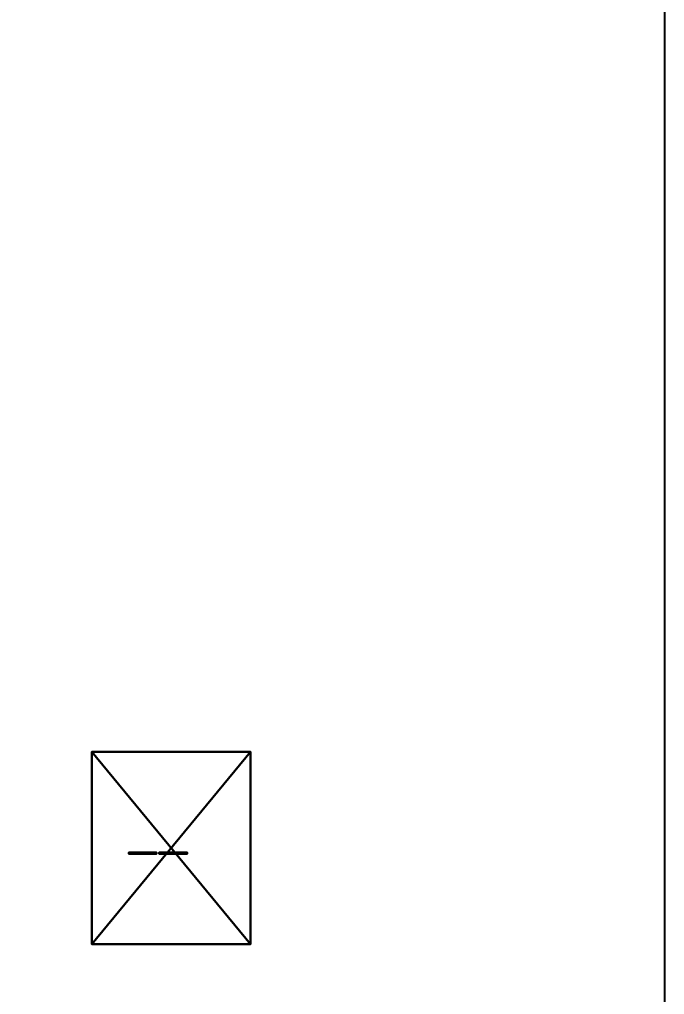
# Model space of a CAD drawing. Extents: x -4.3 to 2.7, y -5.9 to 5.2.
# Drawn here: x 1.785 to 2.7, y -1.708 to -0.324 of the extents above; entities that cross this region are included whole.
import ezdxf

# ---------------------------------------------------------------- set-up
doc = ezdxf.new("R2010")
doc.units = 0
doc.header["$LTSCALE"] = 0.0254
doc.layers.get('0').update_dxf_attribs({"linetype": 'CONTINUOUS'})
doc.layers.get('DEFPOINTS').update_dxf_attribs({"linetype": 'CONTINUOUS'})
doc.layers.add('L__LOW_', color=36, linetype='CONTINUOUS')
doc.layers.add('ROOM', color=252, linetype='CONTINUOUS')
doc.styles.add('TAHOMA', font='')
doc.styles.get('TAHOMA').set_extended_font_data('Tahoma')
doc.dimstyles.new('DIMSTYLE1', dxfattribs={"dimtxt": 0.211521, "dimasz": 0.0127, "dimexe": 0.0127, "dimexo": 0.0127, "dimgap": 0.00254, "dimtad": 0, "dimtih": 1, "dimtoh": 1, "dimdec": 3, "dimzin": 0, "dimtxsty": 'TAHOMA', "dimblk": 'ARCHTICK', "dimcen": 0.09, "dimazin": 3, "dimtfac": 1, "dimtdec": 4, "dimtofl": 0, "dimtmove": 0, "dimatfit": 3, "dimtolj": 1, "dimtzin": 0})

# ---------------------------------------------------------------- blocks, each defined once
blk = doc.blocks.new('GROUPE77_1')
at = {"color": 0}
for p, q in [((0.0427, 0.0204), (0.0668, 0.0556)), ((0.0427, 0.0204, 0.002), (0.0668, 0.0556, 0.002)), ((0.0427, 0.0204), (0.0668, 0.0556)), ((0.0427, 0.0204, 0.002), (0.0668, 0.0556, 0.002)), ((0.0668, 0.0556), (0.0757, 0.0556)), ((0.0668, 0.0556, 0.002), (0.0757, 0.0556, 0.002)), ((0.0668, 0.0556), (0.0668, 0.0556, 0.002)), ((0.0668, 0.0556), (0.0757, 0.0556)), ((0.0668, 0.0556), (0.0668, 0.0556, 0.002)), ((0.0668, 0.0556, 0.002), (0.0757, 0.0556, 0.002)), ((0.0757, 0.0556), (0.0757, 0.0205)), ((0.0757, 0.0556, 0.002), (0.0757, 0.0205, 0.002)), ((0.0757, 0.0556), (0.0757, 0.0556, 0.002)), ((0.0757, 0.0556), (0.0757, 0.0205)), ((0.0757, 0.0556), (0.0757, 0.0556, 0.002)), ((0.0757, 0.0556, 0.002), (0.0757, 0.0205, 0.002)), ((0, 0), (0, 0.0549)), ((0, 0.0549), (0.0112, 0.0549)), ((0, 0, 0.002), (0, 0.0549, 0.002)), ((0, 0.0549, 0.002), (0.0112, 0.0549, 0.002)), ((0, 0), (0, 0.0549)), ((0, 0, 0.002), (0, 0.0549, 0.002)), ((0, 0.0549), (0, 0.0549, 0.002)), ((0, 0.0549), (0.0112, 0.0549)), ((0, 0.0549), (0, 0.0549, 0.002)), ((0, 0.0549, 0.002), (0.0112, 0.0549, 0.002)), ((0.0112, 0.0549), (0.0112, 0.0093)), ((0.0112, 0.0549, 0.002), (0.0112, 0.0093, 0.002)), ((0.0112, 0.0549), (0.0112, 0.0549, 0.002)), ((0.0112, 0.0549), (0.0112, 0.0093)), ((0.0112, 0.0549), (0.0112, 0.0549, 0.002)), ((0.0112, 0.0549, 0.002), (0.0112, 0.0093, 0.002)), ((0.0654, 0.0394), (0.0527, 0.0205)), ((0.0654, 0.0394, 0.002), (0.0527, 0.0205, 0.002)), ((0.0654, 0.0394), (0.0527, 0.0205)), ((0.0654, 0.0394, 0.002), (0.0527, 0.0205, 0.002)), ((0.0654, 0.0205), (0.0654, 0.0394)), ((0.0654, 0.0205, 0.002), (0.0654, 0.0394, 0.002)), ((0.0654, 0.0205), (0.0654, 0.0394)), ((0.0654, 0.0205, 0.002), (0.0654, 0.0394, 0.002)), ((0.0654, 0.0394), (0.0654, 0.0394, 0.002)), ((0.0654, 0.0394), (0.0654, 0.0394, 0.002)), ((0.0427, 0.0111), (0.0427, 0.0204)), ((0.0427, 0.0111, 0.002), (0.0427, 0.0204, 0.002)), ((0.0427, 0.0111), (0.0427, 0.0204)), ((0.0427, 0.0111, 0.002), (0.0427, 0.0204, 0.002)), ((0.0427, 0.0204), (0.0427, 0.0204, 0.002)), ((0.0427, 0.0204), (0.0427, 0.0204, 0.002)), ((0.0527, 0.0205), (0.0654, 0.0205)), ((0.0527, 0.0205, 0.002), (0.0654, 0.0205, 0.002)), ((0.0527, 0.0205), (0.0527, 0.0205, 0.002)), ((0.0527, 0.0205), (0.0654, 0.0205)), ((0.0527, 0.0205), (0.0527, 0.0205, 0.002)), ((0.0527, 0.0205, 0.002), (0.0654, 0.0205, 0.002)), ((0.0654, 0.0205), (0.0654, 0.0205, 0.002)), ((0.0654, 0.0205), (0.0654, 0.0205, 0.002)), ((0.0757, 0.0205), (0.0825, 0.0205)), ((0.0757, 0.0205, 0.002), (0.0825, 0.0205, 0.002)), ((0.0757, 0.0205), (0.0757, 0.0205, 0.002)), ((0.0757, 0.0205), (0.0825, 0.0205)), ((0.0757, 0.0205), (0.0757, 0.0205, 0.002)), ((0.0757, 0.0205, 0.002), (0.0825, 0.0205, 0.002)), ((0.0825, 0.0205), (0.0825, 0.0111)), ((0.0825, 0.0205, 0.002), (0.0825, 0.0111, 0.002)), ((0.0825, 0.0205), (0.0825, 0.0205, 0.002)), ((0.0825, 0.0205), (0.0825, 0.0111)), ((0.0825, 0.0205), (0.0825, 0.0205, 0.002)), ((0.0825, 0.0205, 0.002), (0.0825, 0.0111, 0.002)), ((0.039, 0), (0, 0)), ((0.039, 0, 0.002), (0, 0, 0.002)), ((0, 0), (0, 0, 0.002)), ((0.039, 0), (0, 0)), ((0.039, 0, 0.002), (0, 0, 0.002)), ((0, 0), (0, 0, 0.002)), ((0.0112, 0.0093), (0.039, 0.0093)), ((0.0112, 0.0093, 0.002), (0.039, 0.0093, 0.002)), ((0.0112, 0.0093), (0.0112, 0.0093, 0.002)), ((0.0112, 0.0093), (0.039, 0.0093)), ((0.0112, 0.0093), (0.0112, 0.0093, 0.002)), ((0.0112, 0.0093, 0.002), (0.039, 0.0093, 0.002)), ((0.039, 0.0093), (0.039, 0)), ((0.039, 0.0093, 0.002), (0.039, 0, 0.002)), ((0.039, 0.0093), (0.039, 0.0093, 0.002)), ((0.039, 0.0093), (0.039, 0)), ((0.039, 0.0093), (0.039, 0.0093, 0.002)), ((0.039, 0.0093, 0.002), (0.039, 0, 0.002)), ((0.039, 0), (0.039, 0, 0.002)), ((0.039, 0), (0.039, 0, 0.002)), ((0.0654, 0.0111), (0.0427, 0.0111)), ((0.0654, 0.0111, 0.002), (0.0427, 0.0111, 0.002)), ((0.0654, 0.0111), (0.0427, 0.0111)), ((0.0654, 0.0111, 0.002), (0.0427, 0.0111, 0.002)), ((0.0427, 0.0111), (0.0427, 0.0111, 0.002)), ((0.0427, 0.0111), (0.0427, 0.0111, 0.002)), ((0.0654, 0), (0.0654, 0.0111)), ((0.0654, 0, 0.002), (0.0654, 0.0111, 0.002)), ((0.0654, 0), (0.0654, 0.0111)), ((0.0654, 0, 0.002), (0.0654, 0.0111, 0.002)), ((0.0654, 0.0111), (0.0654, 0.0111, 0.002)), ((0.0654, 0.0111), (0.0654, 0.0111, 0.002)), ((0.0757, 0), (0.0654, 0)), ((0.0757, 0, 0.002), (0.0654, 0, 0.002)), ((0.0654, 0), (0.0654, 0, 0.002)), ((0.0757, 0), (0.0654, 0)), ((0.0757, 0, 0.002), (0.0654, 0, 0.002)), ((0.0654, 0), (0.0654, 0, 0.002)), ((0.0825, 0.0111), (0.0757, 0.0111)), ((0.0757, 0.0111), (0.0757, 0)), ((0.0757, 0.0111, 0.002), (0.0757, 0, 0.002)), ((0.0825, 0.0111, 0.002), (0.0757, 0.0111, 0.002)), ((0.0825, 0.0111), (0.0757, 0.0111)), ((0.0825, 0.0111, 0.002), (0.0757, 0.0111, 0.002)), ((0.0757, 0.0111), (0.0757, 0.0111, 0.002)), ((0.0757, 0.0111), (0.0757, 0)), ((0.0757, 0.0111), (0.0757, 0.0111, 0.002)), ((0.0757, 0.0111, 0.002), (0.0757, 0, 0.002)), ((0.0757, 0), (0.0757, 0, 0.002)), ((0.0757, 0), (0.0757, 0, 0.002)), ((0.0825, 0.0111), (0.0825, 0.0111, 0.002)), ((0.0825, 0.0111), (0.0825, 0.0111, 0.002))]:
    blk.add_line(p, q, dxfattribs=at)
at = {"color": 28}
mesh = blk.add_polyface(dxfattribs=at)
corners = [(0.0825, 0.0205), (0.0757, 0.0111), (0.0757, 0.0205), (0.0825, 0.0111), (0.0668, 0.0556), (0.0427, 0.0111), (0.0427, 0.0204), (0.0527, 0.0205), (0.0654, 0.0394), (0.0654, 0.0205), (0.0654, 0.0111), (0.0654, 0), (0.0757, 0), (0.0757, 0.0556)]
mesh.append_faces([[corners[k] for k in face] for face in [(1, 0, 3), (4, 5, 6)]], dxfattribs={"vtx0": -1, "color": 28})
mesh.append_faces([[corners[k] for k in face] for face in [(0, 1, 2), (7, 4, 8), (8, 4, 9), (10, 4, 11), (11, 4, 12), (12, 2, 1)]], dxfattribs={"vtx0": -1, "vtx1": -1, "color": 28})
mesh.append_faces([[corners[k] for k in face] for face in [(5, 4, 7), (9, 4, 10)]], dxfattribs={"vtx0": -1, "vtx1": -1, "vtx2": -1, "color": 28})
mesh.append_faces([[corners[k] for k in face] for face in [(12, 4, 13), (12, 13, 2), (7, 10, 5), (10, 7, 9)]], dxfattribs={"vtx0": -1, "vtx2": -1, "color": 28})
mesh = blk.add_polyface(dxfattribs=at)
corners = [(0.0825, 0.0111, 0.002), (0.0757, 0.0205, 0.002), (0.0757, 0.0111, 0.002), (0.0825, 0.0205, 0.002), (0.0757, 0, 0.002), (0.0654, 0.0111, 0.002), (0.0654, 0, 0.002), (0.0654, 0.0205, 0.002), (0.0654, 0.0394, 0.002), (0.0668, 0.0556, 0.002), (0.0757, 0.0556, 0.002), (0.0527, 0.0205, 0.002), (0.0427, 0.0204, 0.002), (0.0427, 0.0111, 0.002)]
mesh.append_faces([[corners[k] for k in face] for face in [(1, 0, 3), (4, 5, 6), (5, 12, 13)]], dxfattribs={"vtx0": -1, "color": 28})
mesh.append_faces([[corners[k] for k in face] for face in [(0, 1, 2), (7, 4, 8), (9, 4, 10), (10, 2, 1), (11, 5, 7)]], dxfattribs={"vtx0": -1, "vtx1": -1, "color": 28})
mesh.append_faces([[corners[k] for k in face] for face in [(5, 4, 7), (8, 4, 9), (12, 5, 11)]], dxfattribs={"vtx0": -1, "vtx1": -1, "vtx2": -1, "color": 28})
mesh.append_faces([[corners[k] for k in face] for face in [(10, 4, 2), (11, 9, 12), (9, 11, 8)]], dxfattribs={"vtx0": -1, "vtx2": -1, "color": 28})
mesh = blk.add_polyface(dxfattribs=at)
corners = [(0.0668, 0.0556, 0.002), (0.0427, 0.0204), (0.0427, 0.0204, 0.002), (0.0668, 0.0556)]
mesh.append_faces([[corners[k] for k in face] for face in [(0, 1, 2), (1, 0, 3)]], dxfattribs={"vtx0": -1, "color": 28})
mesh = blk.add_polyface(dxfattribs=at)
corners = [(0.0668, 0.0556, 0.002), (0.0757, 0.0556), (0.0668, 0.0556), (0.0757, 0.0556, 0.002)]
mesh.append_faces([[corners[k] for k in face] for face in [(0, 1, 2), (1, 0, 3)]], dxfattribs={"vtx0": -1, "color": 28})
mesh = blk.add_polyface(dxfattribs=at)
corners = [(0.0757, 0.0556), (0.0757, 0.0205, 0.002), (0.0757, 0.0205), (0.0757, 0.0556, 0.002)]
mesh.append_faces([[corners[k] for k in face] for face in [(0, 1, 2), (1, 0, 3)]], dxfattribs={"vtx0": -1, "color": 28})
mesh = blk.add_polyface(dxfattribs=at)
corners = [(0.0112, 0.0549), (0, 0), (0, 0.0549), (0.0112, 0.0093), (0.039, 0), (0.039, 0.0093)]
mesh.append_faces([[corners[k] for k in face] for face in [(0, 1, 2), (4, 3, 5)]], dxfattribs={"vtx0": -1, "color": 28})
mesh.append_faces([[corners[k] for k in face] for face in [(1, 3, 4)]], dxfattribs={"vtx0": -1, "vtx1": -1, "color": 28})
mesh.append_faces([[corners[k] for k in face] for face in [(1, 0, 3)]], dxfattribs={"vtx0": -1, "vtx2": -1, "color": 28})
mesh = blk.add_polyface(dxfattribs=at)
corners = [(0, 0, 0.002), (0.0112, 0.0093, 0.002), (0, 0.0549, 0.002), (0.039, 0, 0.002), (0.039, 0.0093, 0.002), (0.0112, 0.0549, 0.002)]
mesh.append_faces([[corners[k] for k in face] for face in [(1, 3, 4)]], dxfattribs={"vtx0": -1, "color": 28})
mesh.append_faces([[corners[k] for k in face] for face in [(0, 1, 2)]], dxfattribs={"vtx0": -1, "vtx1": -1, "color": 28})
mesh.append_faces([[corners[k] for k in face] for face in [(1, 0, 3)]], dxfattribs={"vtx0": -1, "vtx2": -1, "color": 28})
mesh.append_faces([[corners[k] for k in face] for face in [(5, 2, 1)]], dxfattribs={"vtx1": -1, "color": 28})
mesh = blk.add_polyface(dxfattribs=at)
corners = [(0, 0.0549, 0.002), (0, 0), (0, 0, 0.002), (0, 0.0549)]
mesh.append_faces([[corners[k] for k in face] for face in [(0, 1, 2), (1, 0, 3)]], dxfattribs={"vtx0": -1, "color": 28})
mesh = blk.add_polyface(dxfattribs=at)
corners = [(0, 0.0549, 0.002), (0.0112, 0.0549), (0, 0.0549), (0.0112, 0.0549, 0.002)]
mesh.append_faces([[corners[k] for k in face] for face in [(0, 1, 2), (1, 0, 3)]], dxfattribs={"vtx0": -1, "color": 28})
mesh = blk.add_polyface(dxfattribs=at)
corners = [(0.0112, 0.0549), (0.0112, 0.0093, 0.002), (0.0112, 0.0093), (0.0112, 0.0549, 0.002)]
mesh.append_faces([[corners[k] for k in face] for face in [(0, 1, 2), (1, 0, 3)]], dxfattribs={"vtx0": -1, "color": 28})
mesh = blk.add_polyface(dxfattribs=at)
corners = [(0.0654, 0.0394), (0.0527, 0.0205, 0.002), (0.0527, 0.0205), (0.0654, 0.0394, 0.002)]
mesh.append_faces([[corners[k] for k in face] for face in [(0, 1, 2), (1, 0, 3)]], dxfattribs={"vtx0": -1, "color": 28})
mesh = blk.add_polyface(dxfattribs=at)
corners = [(0.0654, 0.0394, 0.002), (0.0654, 0.0205), (0.0654, 0.0205, 0.002), (0.0654, 0.0394)]
mesh.append_faces([[corners[k] for k in face] for face in [(0, 1, 2), (1, 0, 3)]], dxfattribs={"vtx0": -1, "color": 28})
mesh = blk.add_polyface(dxfattribs=at)
corners = [(0.0427, 0.0204, 0.002), (0.0427, 0.0111), (0.0427, 0.0111, 0.002), (0.0427, 0.0204)]
mesh.append_faces([[corners[k] for k in face] for face in [(0, 1, 2), (1, 0, 3)]], dxfattribs={"vtx0": -1, "color": 28})
mesh = blk.add_polyface(dxfattribs=at)
corners = [(0.0527, 0.0205, 0.002), (0.0654, 0.0205), (0.0527, 0.0205), (0.0654, 0.0205, 0.002)]
mesh.append_faces([[corners[k] for k in face] for face in [(0, 1, 2), (1, 0, 3)]], dxfattribs={"vtx0": -1, "color": 28})
mesh = blk.add_polyface(dxfattribs=at)
corners = [(0.0757, 0.0205, 0.002), (0.0825, 0.0205), (0.0757, 0.0205), (0.0825, 0.0205, 0.002)]
mesh.append_faces([[corners[k] for k in face] for face in [(0, 1, 2), (1, 0, 3)]], dxfattribs={"vtx0": -1, "color": 28})
mesh = blk.add_polyface(dxfattribs=at)
corners = [(0.0825, 0.0205), (0.0825, 0.0111, 0.002), (0.0825, 0.0111), (0.0825, 0.0205, 0.002)]
mesh.append_faces([[corners[k] for k in face] for face in [(0, 1, 2), (1, 0, 3)]], dxfattribs={"vtx0": -1, "color": 28})
mesh = blk.add_polyface(dxfattribs=at)
corners = [(0.039, 0, 0.002), (0, 0), (0.039, 0), (0, 0, 0.002)]
mesh.append_faces([[corners[k] for k in face] for face in [(0, 1, 2), (1, 0, 3)]], dxfattribs={"vtx0": -1, "color": 28})
mesh = blk.add_polyface(dxfattribs=at)
corners = [(0.0112, 0.0093, 0.002), (0.039, 0.0093), (0.0112, 0.0093), (0.039, 0.0093, 0.002)]
mesh.append_faces([[corners[k] for k in face] for face in [(0, 1, 2), (1, 0, 3)]], dxfattribs={"vtx0": -1, "color": 28})
mesh = blk.add_polyface(dxfattribs=at)
corners = [(0.039, 0.0093), (0.039, 0, 0.002), (0.039, 0), (0.039, 0.0093, 0.002)]
mesh.append_faces([[corners[k] for k in face] for face in [(0, 1, 2), (1, 0, 3)]], dxfattribs={"vtx0": -1, "color": 28})
mesh = blk.add_polyface(dxfattribs=at)
corners = [(0.0654, 0.0111, 0.002), (0.0427, 0.0111), (0.0654, 0.0111), (0.0427, 0.0111, 0.002)]
mesh.append_faces([[corners[k] for k in face] for face in [(0, 1, 2), (1, 0, 3)]], dxfattribs={"vtx0": -1, "color": 28})
mesh = blk.add_polyface(dxfattribs=at)
corners = [(0.0654, 0.0111, 0.002), (0.0654, 0), (0.0654, 0, 0.002), (0.0654, 0.0111)]
mesh.append_faces([[corners[k] for k in face] for face in [(0, 1, 2), (1, 0, 3)]], dxfattribs={"vtx0": -1, "color": 28})
mesh = blk.add_polyface(dxfattribs=at)
corners = [(0.0757, 0, 0.002), (0.0654, 0), (0.0757, 0), (0.0654, 0, 0.002)]
mesh.append_faces([[corners[k] for k in face] for face in [(0, 1, 2), (1, 0, 3)]], dxfattribs={"vtx0": -1, "color": 28})
mesh = blk.add_polyface(dxfattribs=at)
corners = [(0.0825, 0.0111, 0.002), (0.0757, 0.0111), (0.0825, 0.0111), (0.0757, 0.0111, 0.002)]
mesh.append_faces([[corners[k] for k in face] for face in [(0, 1, 2), (1, 0, 3)]], dxfattribs={"vtx0": -1, "color": 28})
mesh = blk.add_polyface(dxfattribs=at)
corners = [(0.0757, 0.0111), (0.0757, 0, 0.002), (0.0757, 0), (0.0757, 0.0111, 0.002)]
mesh.append_faces([[corners[k] for k in face] for face in [(0, 1, 2), (1, 0, 3)]], dxfattribs={"vtx0": -1, "color": 28})
blk = doc.blocks.new('GROUPE_20')
at = {"layer": 'L__LOW_', "color": 30}
for p, q in [((0, 0.273), (0, 0)), ((0.225, 0.273), (0, 0.273)), ((0.225, 0.273, 0.345), (0, 0.273, 0.345)), ((0, 0.273, 0.345), (0, 0, 0.345)), ((0.225, 0.273, 0.345), (0, 0.273, 0.345)), ((0.225, 0.273), (0, 0.273)), ((0, 0.273, 0.345), (0, 0.273)), ((0, 0.273, 0.345), (0, 0, 0.345)), ((0, 0.273, 0.345), (0, 0.273)), ((0, 0.273), (0, 0)), ((0.225, 0), (0.225, 0.273)), ((0.225, 0, 0.345), (0.225, 0.273, 0.345)), ((0.225, 0.273, 0.345), (0.225, 0.273)), ((0.225, 0, 0.345), (0.225, 0.273, 0.345)), ((0.225, 0), (0.225, 0.273)), ((0.225, 0.273, 0.345), (0.225, 0.273)), ((0, 0), (0.225, 0)), ((0, 0, 0.345), (0.225, 0, 0.345)), ((0, 0, 0.345), (0.225, 0, 0.345)), ((0, 0, 0.345), (0, 0)), ((0, 0), (0.225, 0)), ((0, 0, 0.345), (0, 0)), ((0.225, 0, 0.345), (0.225, 0)), ((0.225, 0, 0.345), (0.225, 0))]:
    blk.add_line(p, q, dxfattribs=at)
mesh = blk.add_polyface(dxfattribs=at)
corners = [(0.225, 0.273), (0, 0), (0, 0.273), (0.225, 0)]
mesh.append_faces([[corners[k] for k in face] for face in [(0, 1, 2), (1, 0, 3)]], dxfattribs={"vtx0": -1, "color": 30})
mesh = blk.add_polyface(dxfattribs=at)
corners = [(0.225, 0, 0.345), (0, 0.273, 0.345), (0, 0, 0.345), (0.225, 0.273, 0.345)]
mesh.append_faces([[corners[k] for k in face] for face in [(0, 1, 2), (1, 0, 3)]], dxfattribs={"vtx0": -1, "color": 30})
mesh = blk.add_polyface(dxfattribs=at)
corners = [(0, 0.273, 0.345), (0.225, 0.273), (0, 0.273), (0.225, 0.273, 0.345)]
mesh.append_faces([[corners[k] for k in face] for face in [(0, 1, 2), (1, 0, 3)]], dxfattribs={"vtx0": -1, "color": 30})
mesh = blk.add_polyface(dxfattribs=at)
corners = [(0, 0.273, 0.345), (0, 0), (0, 0, 0.345), (0, 0.273)]
mesh.append_faces([[corners[k] for k in face] for face in [(0, 1, 2), (1, 0, 3)]], dxfattribs={"vtx0": -1, "color": 30})
mesh = blk.add_polyface(dxfattribs=at)
corners = [(0.225, 0.273), (0.225, 0, 0.345), (0.225, 0), (0.225, 0.273, 0.345)]
mesh.append_faces([[corners[k] for k in face] for face in [(0, 1, 2), (1, 0, 3)]], dxfattribs={"vtx0": -1, "color": 30})
mesh = blk.add_polyface(dxfattribs=at)
corners = [(0.225, 0, 0.345), (0, 0), (0.225, 0), (0, 0, 0.345)]
mesh.append_faces([[corners[k] for k in face] for face in [(0, 1, 2), (1, 0, 3)]], dxfattribs={"vtx0": -1, "color": 30})
blk = doc.blocks.new('_ARCHTICK')
at = {"color": 0, "linetype": 'BYBLOCK', "const_width": 0.15}
blk.add_lwpolyline([(-0.5, -0.5), (0.5, 0.5)], dxfattribs=at)
blk = doc.blocks.new('*D114')
at = {"color": 0}
for p, q in [((2.6873, 5.2), (-3.6898, 5.2)), ((-3.6771, 5.2), (-3.6771, 0.1083)), ((-3.6771, -5.2), (-3.6771, -0.1083)), ((2.6873, -5.2), (-3.6898, -5.2))]:
    blk.add_line(p, q, dxfattribs=at)
at = {"layer": 'DEFPOINTS', "color": 0}
for p in [(-3.6771, 5.2), (2.7, 5.2), (2.7, -5.2)]:
    blk.add_point(p, dxfattribs=at)
at = {"color": 0, "xscale": 0.0127, "yscale": 0.0127, "zscale": 0.0127}
for p, rotation in [((-3.6771, 5.2), 90), ((-3.6771, -5.2), 270)]:
    blk.add_blockref('_ARCHTICK', p, dxfattribs=dict(at, rotation=rotation))
at = {"color": 0, "insert": (-3.6771, 0), "char_height": 0.211521, "attachment_point": 5, "style": 'TAHOMA'}
blk.add_mtext('\\A1;10.400m', dxfattribs=at)

msp = doc.modelspace()

# ---------------------------------------------------------------- block references
at = {"color": 0}
msp.add_blockref('GROUPE_20', (1.8875, -1.6365, 0.055), dxfattribs=at)
at = {"layer": 'L__LOW_', "color": 0, "extrusion": (0, -1, -3.82857e-16)}
msp.add_blockref('GROUPE77_1', (1.94, 0.4554, 1.5065), dxfattribs=at)

# ---------------------------------------------------------------- dimensions: what is measured, and where the dimension line sits
at = {"color": 250}
dim = msp.add_linear_dim(base=(-3.6771, 5.2), p1=(2.7, -5.2), p2=(2.7, 5.2), angle=90, dimstyle='DIMSTYLE1', override={"dimtih": 1, "dimpost": 'm'}, dxfattribs=at)
dim.commit()
dim.dimension.update_dxf_attribs({"geometry": '*D114', "text_midpoint": (-3.6771, 0)})

# ---------------------------------------------------------------- meshes
at = {"layer": 'ROOM', "color": 254}
mesh = msp.add_polyface(dxfattribs=at)
corners = [(2.7, 5.2), (-2.7, -5.2), (-2.7, 5.2), (2.7, -5.2)]
mesh.append_faces([[corners[k] for k in face] for face in [(0, 1, 2), (1, 0, 3)]], dxfattribs={"vtx0": -1, "color": 254})

doc.saveas('drawing.dxf')
